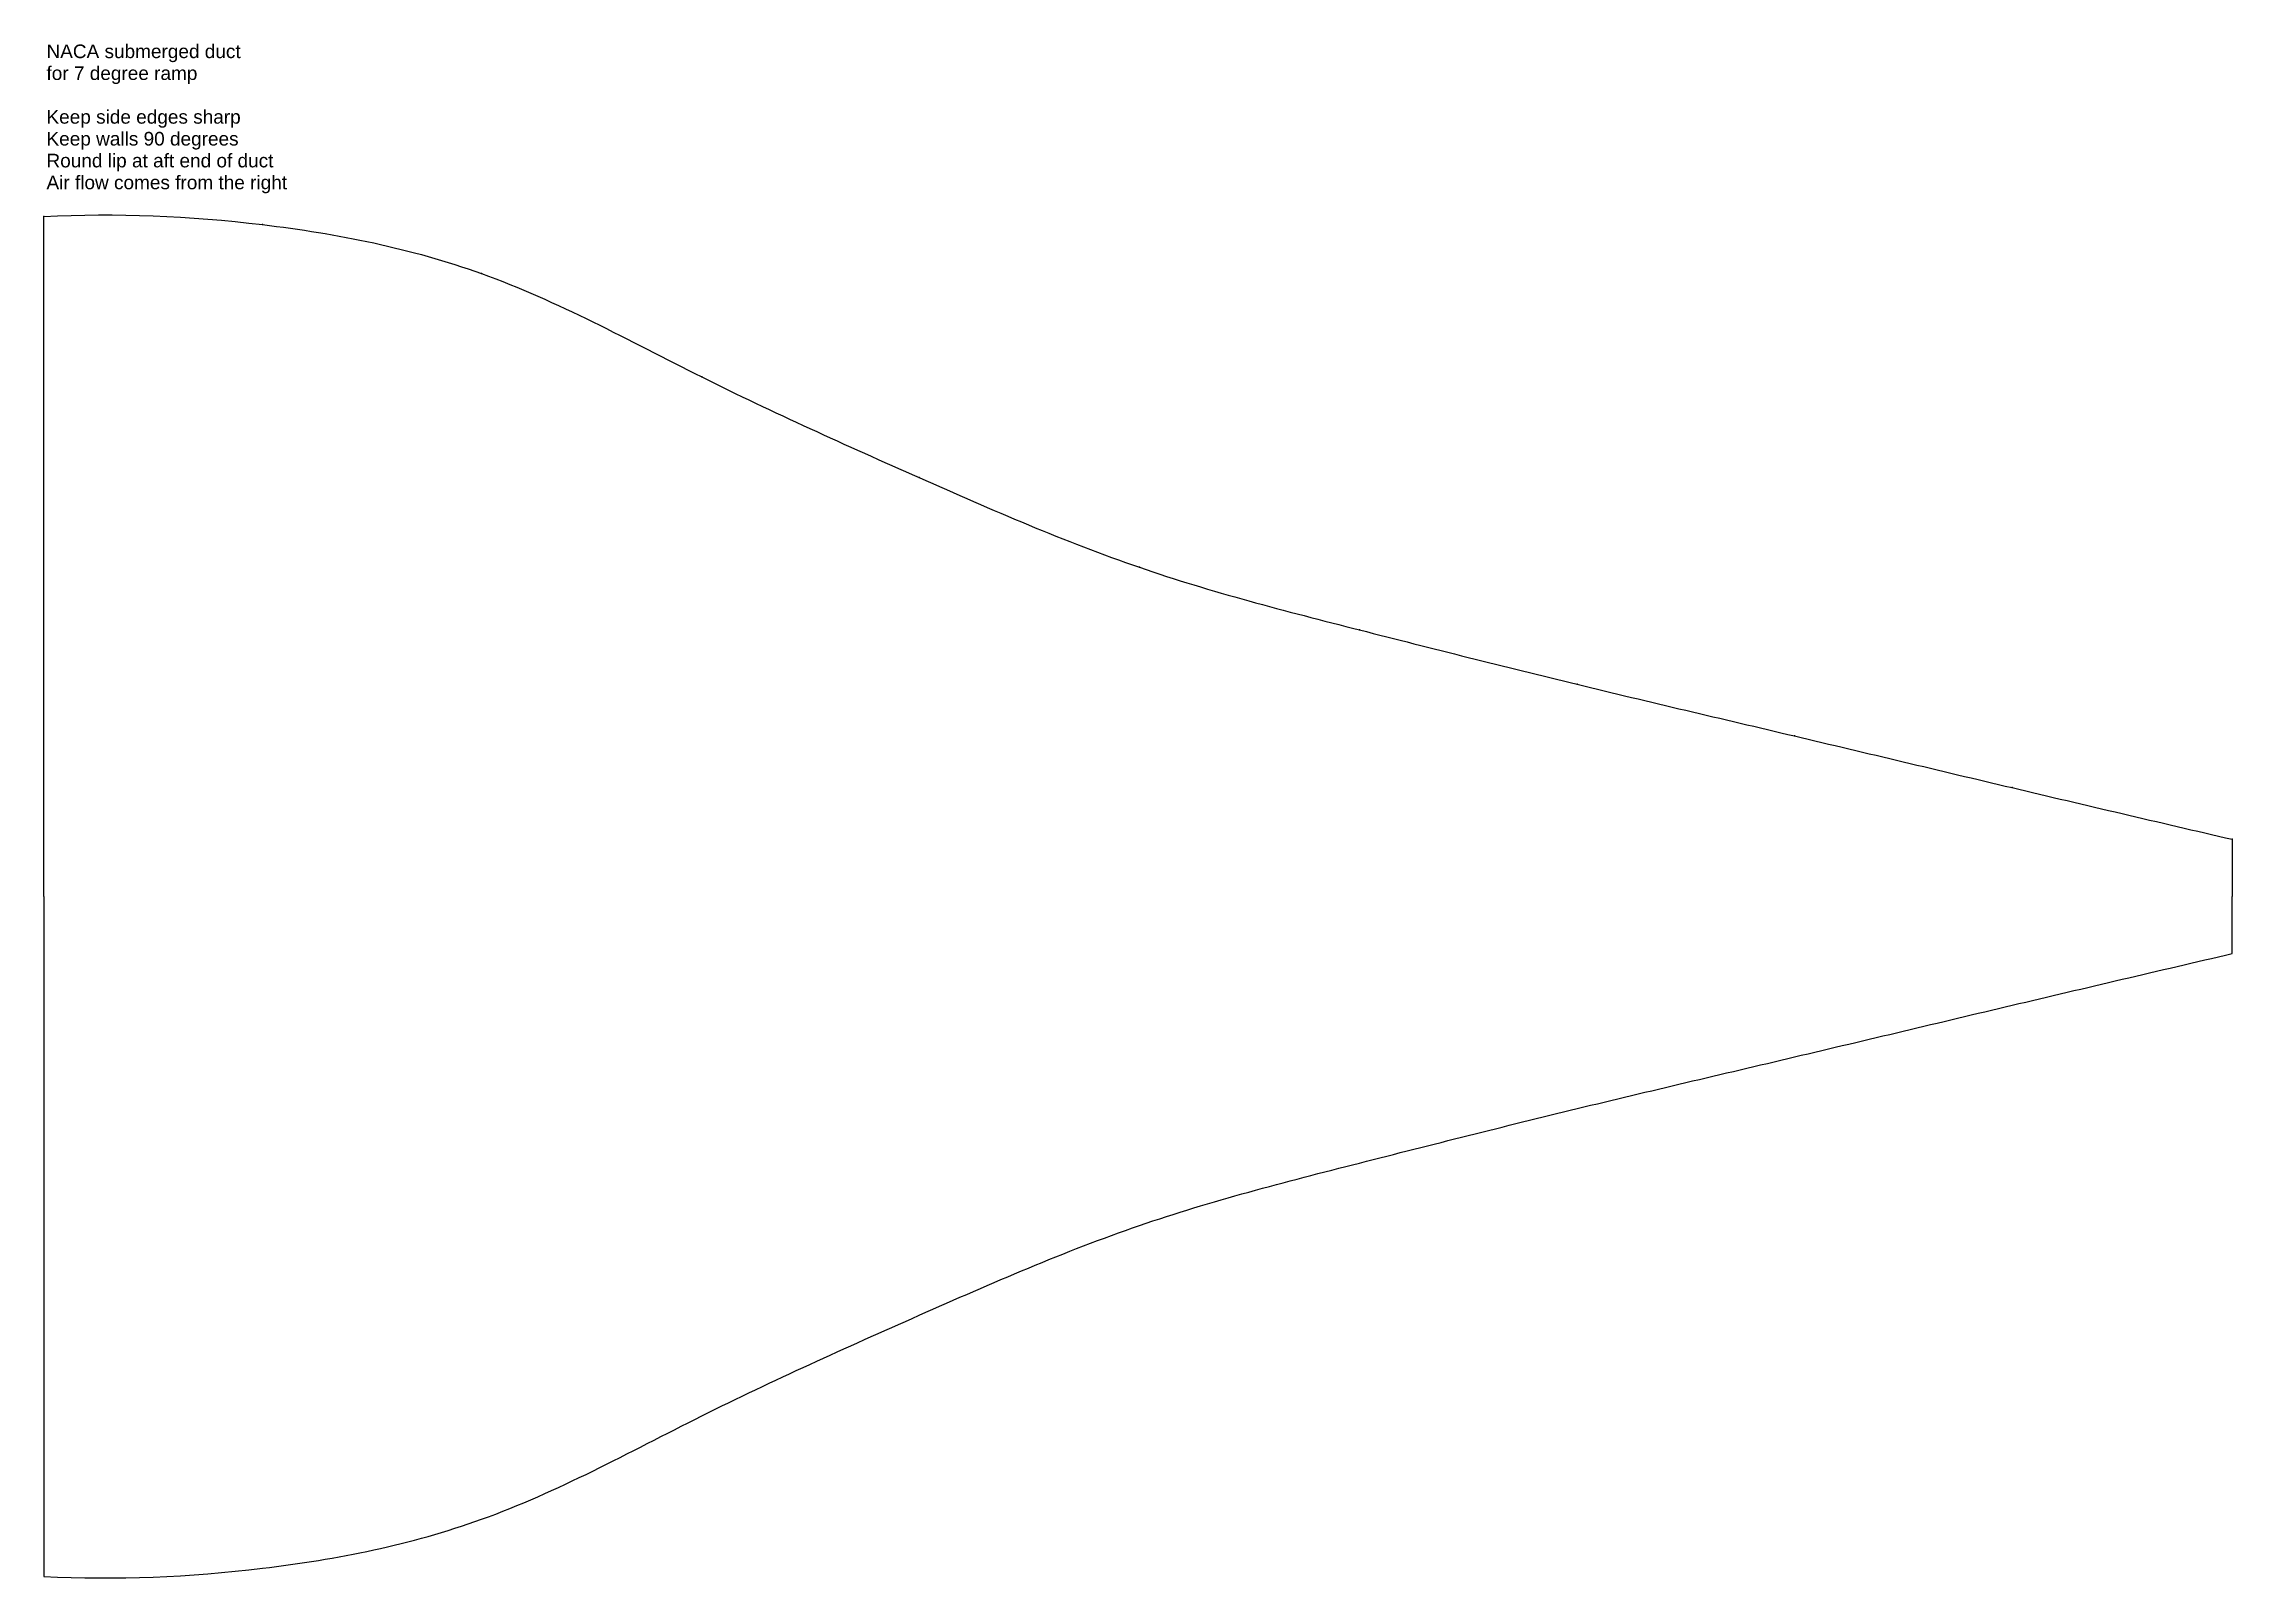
# Model space of a CAD drawing. Header units: millimetres. Extents: x 0 to 805, y -251 to 313.
import ezdxf

# ---------------------------------------------------------------- set-up
doc = ezdxf.new("R2010")
doc.units = ezdxf.units.MM
doc.header["$MEASUREMENT"] = 0
doc.layers.add('Default', color=7, linetype='Continuous')

msp = doc.modelspace()

# ---------------------------------------------------------------- linework, layer by layer
at = {"layer": 'Default'}
for points in [[(0, 0), (0, 250)], [(805, 21), (805, 0)], [(0, 0), (0, -250)], [(805, -21), (805, 0)]]:
    msp.add_lwpolyline(points, dxfattribs=at)
for points in [[(0, 250), (26.82, 251.38), (81.28, 249.01), (164.77, 232.39), (241.15, 189.98), (321.7, 154.03), (401.22, 119.15), (483.46, 98.09), (563.85, 77.78), (644.02, 59.08), (724.3, 39.86), (777.99, 27.3), (805, 21)], [(0, -250), (26.82, -251.38), (81.28, -249.01), (164.77, -232.39), (241.15, -189.98), (321.7, -154.03), (401.22, -119.15), (483.46, -98.09), (563.85, -77.78), (644.02, -59.08), (724.3, -39.86), (777.99, -27.3), (805, -21)]]:
    msp.add_open_spline(points, degree=3, knots=[0, 0, 0, 0, 80.555881, 163.043759, 252.514425, 340.656356, 428.120634, 512.322772, 594.784884, 677.010185, 759.235485, 842.434043, 842.434043, 842.434043, 842.434043], dxfattribs=at)
for p in [(0, 250), (80.5, 247), (161, 229), (242, 191), (322, 154), (403, 121), (484, 98), (564, 78), (644, 59), (724, 40), (805, 21)]:
    msp.add_point(p, dxfattribs=at)

# ---------------------------------------------------------------- texts
at = {"layer": 'Default', "insert": (1, 258.5), "char_height": 5, "width": 92.8313, "attachment_point": 7, "line_spacing_factor": 0.963855}
msp.add_mtext('\\fArial;NACA submerged duct\\Pfor 7 degree ramp\\P\\PKeep side edges sharp\\PKeep walls 90 degrees\\PRound lip at aft end of duct\\PAir flow comes from the right', dxfattribs=at)

doc.saveas('drawing.dxf')
